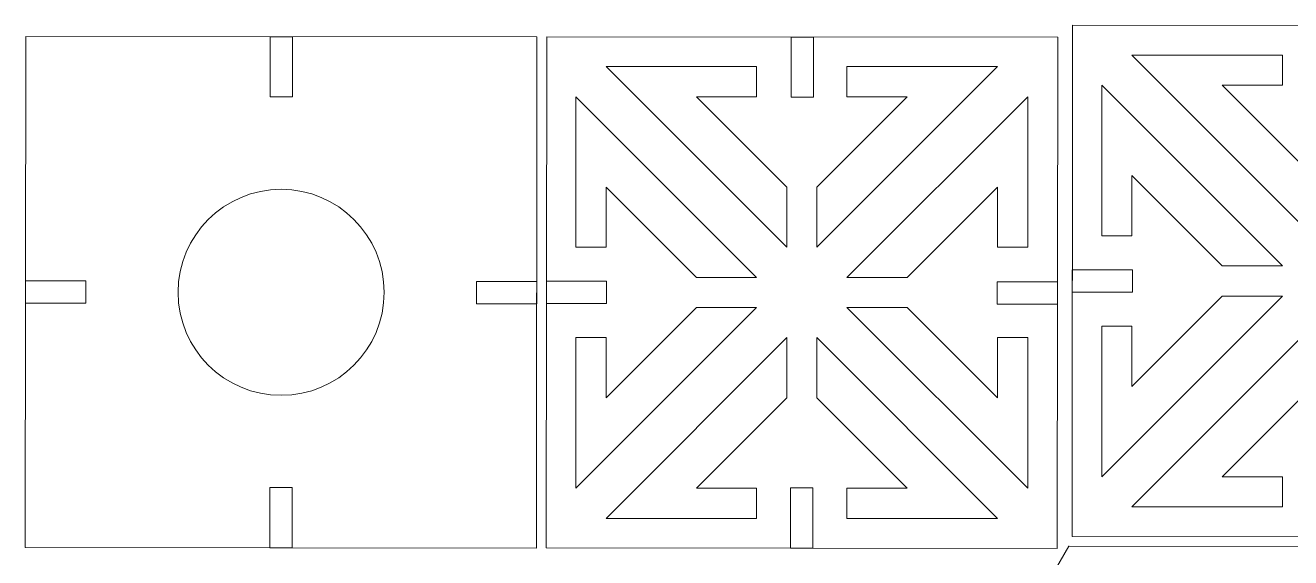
# Model space of a CAD drawing. Header units: inches. Extents: x -12.5 to 16.2, y -9.8 to 11.8.
# Drawn here: x -11.63 to -1.88, y 7.7 to 11.8 of the extents above; entities that cross this region are included whole.
import ezdxf

# ---------------------------------------------------------------- set-up
doc = ezdxf.new("R2010")
doc.units = ezdxf.units.IN
doc.header["$MEASUREMENT"] = 0
for name, color, linetype in [('frame', 7, 'Continuous'), ('Layer 1', 7, 'Continuous'), ('Layer 3', 7, 'Continuous')]:
    doc.layers.add(name, color=color, linetype=linetype)

msp = doc.modelspace()

# ---------------------------------------------------------------- linework, layer by layer
at = {"layer": 'frame', "color": 250, "lineweight": 9}
msp.add_open_spline([(-3.5881, 7.7887), (-3.5881, 7.7887), (0.3503, 7.7875), (0.3503, 7.7875), (0.3503, 7.7875), (0.3503, 7.7875), (2.3185, 4.3761), (2.3185, 4.3761), (2.3185, 4.3761), (2.3185, 4.3761), (0.3482, 0.966), (0.3482, 0.966), (0.3482, 0.966), (0.3482, 0.966), (-3.5902, 0.9672), (-3.5902, 0.9672), (-3.5902, 0.9672), (-3.5902, 0.9672), (-5.5584, 4.3786), (-5.5584, 4.3786), (-5.5584, 4.3786), (-5.5584, 4.3786), (-3.5881, 7.7887), (-3.5881, 7.7887)], degree=3, knots=[0, 0, 0, 0, 0.142857, 0.142857, 0.142857, 0.142857, 0.285714, 0.285714, 0.285714, 0.285714, 0.428571, 0.428571, 0.428571, 0.428571, 0.571429, 0.571429, 0.571429, 0.571429, 0.714286, 0.714286, 0.714286, 0.714286, 1, 1, 1, 1], dxfattribs=at)
msp.add_open_spline([(-3.5881, 7.7887), (-3.5881, 7.7887), (-3.5864, 7.7858), (-3.5864, 7.7858)], degree=3, dxfattribs=at)
at = {"layer": 'Layer 1', "color": 250, "lineweight": 9}
for points in [[(0.3741, 7.8599), (0.3741, 7.8599), (-3.5643, 7.8639), (-3.5643, 7.8639), (-3.5643, 7.8639), (-3.5643, 7.8639), (-3.5604, 11.8023), (-3.5604, 11.8023), (-3.5604, 11.8023), (-3.5604, 11.8023), (0.378, 11.7983), (0.378, 11.7983), (0.378, 11.7983), (0.378, 11.7983), (0.3741, 7.8599), (0.3741, 7.8599)], [(-3.6775, 7.7714), (-3.6775, 7.7714), (-7.6159, 7.7754), (-7.6159, 7.7754), (-7.6159, 7.7754), (-7.6159, 7.7754), (-7.612, 11.7138), (-7.612, 11.7138), (-7.612, 11.7138), (-7.612, 11.7138), (-3.6736, 11.7099), (-3.6736, 11.7099), (-3.6736, 11.7099), (-3.6736, 11.7099), (-3.6775, 7.7714), (-3.6775, 7.7714)]]:
    msp.add_open_spline(points, degree=3, knots=[0, 0, 0, 0, 0.2, 0.2, 0.2, 0.2, 0.4, 0.4, 0.4, 0.4, 0.6, 0.6, 0.6, 0.6, 1, 1, 1, 1], dxfattribs=at)
at = {"layer": 'Layer 1', "color": 1, "lineweight": 9}
for points in [[(-5.5569, 11.2477), (-5.5569, 11.2477), (-5.7286, 11.2477), (-5.7286, 11.2477), (-5.7286, 11.2477), (-5.7286, 11.2477), (-5.7286, 11.7118), (-5.7286, 11.7118), (-5.7286, 11.7118), (-5.7286, 11.7118), (-5.5569, 11.7118), (-5.5569, 11.7118), (-5.5569, 11.7118), (-5.5569, 11.7118), (-5.5569, 11.2477), (-5.5569, 11.2477)], [(-3.5623, 9.7472), (-3.5623, 9.7472), (-3.5623, 9.9189), (-3.5623, 9.9189), (-3.5623, 9.9189), (-3.5623, 9.9189), (-3.0982, 9.9189), (-3.0982, 9.9189), (-3.0982, 9.9189), (-3.0982, 9.9189), (-3.0982, 9.7472), (-3.0982, 9.7472), (-3.0982, 9.7472), (-3.0982, 9.7472), (-3.5623, 9.7472), (-3.5623, 9.7472)], [(-7.6139, 9.6588), (-7.6139, 9.6588), (-7.6139, 9.8305), (-7.6139, 9.8305), (-7.6139, 9.8305), (-7.6139, 9.8305), (-7.1498, 9.8305), (-7.1498, 9.8305), (-7.1498, 9.8305), (-7.1498, 9.8305), (-7.1498, 9.6588), (-7.1498, 9.6588), (-7.1498, 9.6588), (-7.1498, 9.6588), (-7.6139, 9.6588), (-7.6139, 9.6588)], [(-4.1397, 9.6548), (-4.1397, 9.6548), (-4.1397, 9.8265), (-4.1397, 9.8265), (-4.1397, 9.8265), (-4.1397, 9.8265), (-3.6755, 9.8265), (-3.6755, 9.8265), (-3.6755, 9.8265), (-3.6755, 9.8265), (-3.6755, 9.6548), (-3.6755, 9.6548), (-3.6755, 9.6548), (-3.6755, 9.6548), (-4.1397, 9.6548), (-4.1397, 9.6548)], [(-5.5609, 7.7734), (-5.5609, 7.7734), (-5.7326, 7.7734), (-5.7326, 7.7734), (-5.7326, 7.7734), (-5.7326, 7.7734), (-5.7326, 8.2376), (-5.7326, 8.2376), (-5.7326, 8.2376), (-5.7326, 8.2376), (-5.5609, 8.2376), (-5.5609, 8.2376), (-5.5609, 8.2376), (-5.5609, 8.2376), (-5.5609, 7.7734), (-5.5609, 7.7734)]]:
    msp.add_open_spline(points, degree=3, knots=[0, 0, 0, 0, 0.2, 0.2, 0.2, 0.2, 0.4, 0.4, 0.4, 0.4, 0.6, 0.6, 0.6, 0.6, 1, 1, 1, 1], dxfattribs=at)
at = {"layer": 'Layer 1', "color": 5, "lineweight": 9}
for points in [[(-1.9427, 11.5731), (-1.9427, 11.5731), (-3.103, 11.5731), (-3.103, 11.5731), (-3.103, 11.5731), (-3.103, 11.5731), (-1.7106, 10.1806), (-1.7106, 10.1806), (-1.7106, 10.1806), (-1.7106, 10.1806), (-1.7106, 10.6448), (-1.7106, 10.6448), (-1.7106, 10.6448), (-1.7106, 10.6448), (-2.4068, 11.341), (-2.4068, 11.341), (-2.4068, 11.341), (-2.4068, 11.341), (-1.9427, 11.341), (-1.9427, 11.341), (-1.9427, 11.341), (-1.9427, 11.341), (-1.9427, 11.5731), (-1.9427, 11.5731)], [(-5.9943, 11.4846), (-5.9943, 11.4846), (-7.1546, 11.4846), (-7.1546, 11.4846), (-7.1546, 11.4846), (-7.1546, 11.4846), (-5.7622, 10.0922), (-5.7622, 10.0922), (-5.7622, 10.0922), (-5.7622, 10.0922), (-5.7622, 10.5563), (-5.7622, 10.5563), (-5.7622, 10.5563), (-5.7622, 10.5563), (-6.4584, 11.2525), (-6.4584, 11.2525), (-6.4584, 11.2525), (-6.4584, 11.2525), (-5.9943, 11.2525), (-5.9943, 11.2525), (-5.9943, 11.2525), (-5.9943, 11.2525), (-5.9943, 11.4846), (-5.9943, 11.4846)], [(-5.2981, 11.4846), (-5.2981, 11.4846), (-4.1377, 11.4846), (-4.1377, 11.4846), (-4.1377, 11.4846), (-4.1377, 11.4846), (-5.5301, 10.0922), (-5.5301, 10.0922), (-5.5301, 10.0922), (-5.5301, 10.0922), (-5.5301, 10.5563), (-5.5301, 10.5563), (-5.5301, 10.5563), (-5.5301, 10.5563), (-4.8339, 11.2525), (-4.8339, 11.2525), (-4.8339, 11.2525), (-4.8339, 11.2525), (-5.2981, 11.2525), (-5.2981, 11.2525), (-5.2981, 11.2525), (-5.2981, 11.2525), (-5.2981, 11.4846), (-5.2981, 11.4846)], [(-3.3351, 10.1806), (-3.3351, 10.1806), (-3.3351, 11.341), (-3.3351, 11.341), (-3.3351, 11.341), (-3.3351, 11.341), (-1.9427, 9.9486), (-1.9427, 9.9486), (-1.9427, 9.9486), (-1.9427, 9.9486), (-2.4068, 9.9486), (-2.4068, 9.9486), (-2.4068, 9.9486), (-2.4068, 9.9486), (-3.103, 10.6448), (-3.103, 10.6448), (-3.103, 10.6448), (-3.103, 10.6448), (-3.103, 10.1806), (-3.103, 10.1806), (-3.103, 10.1806), (-3.103, 10.1806), (-3.3351, 10.1806), (-3.3351, 10.1806)], [(-7.3867, 10.0922), (-7.3867, 10.0922), (-7.3867, 11.2525), (-7.3867, 11.2525), (-7.3867, 11.2525), (-7.3867, 11.2525), (-5.9943, 9.8601), (-5.9943, 9.8601), (-5.9943, 9.8601), (-5.9943, 9.8601), (-6.4584, 9.8601), (-6.4584, 9.8601), (-6.4584, 9.8601), (-6.4584, 9.8601), (-7.1546, 10.5563), (-7.1546, 10.5563), (-7.1546, 10.5563), (-7.1546, 10.5563), (-7.1546, 10.0922), (-7.1546, 10.0922), (-7.1546, 10.0922), (-7.1546, 10.0922), (-7.3867, 10.0922), (-7.3867, 10.0922)], [(-3.9056, 10.0922), (-3.9056, 10.0922), (-3.9056, 11.2525), (-3.9056, 11.2525), (-3.9056, 11.2525), (-3.9056, 11.2525), (-5.2981, 9.8601), (-5.2981, 9.8601), (-5.2981, 9.8601), (-5.2981, 9.8601), (-4.8339, 9.8601), (-4.8339, 9.8601), (-4.8339, 9.8601), (-4.8339, 9.8601), (-4.1377, 10.5563), (-4.1377, 10.5563), (-4.1377, 10.5563), (-4.1377, 10.5563), (-4.1377, 10.0922), (-4.1377, 10.0922), (-4.1377, 10.0922), (-4.1377, 10.0922), (-3.9056, 10.0922), (-3.9056, 10.0922)], [(-3.3351, 9.4844), (-3.3351, 9.4844), (-3.3351, 8.324), (-3.3351, 8.324), (-3.3351, 8.324), (-3.3351, 8.324), (-1.9427, 9.7165), (-1.9427, 9.7165), (-1.9427, 9.7165), (-1.9427, 9.7165), (-2.4068, 9.7165), (-2.4068, 9.7165), (-2.4068, 9.7165), (-2.4068, 9.7165), (-3.103, 9.0203), (-3.103, 9.0203), (-3.103, 9.0203), (-3.103, 9.0203), (-3.103, 9.4844), (-3.103, 9.4844), (-3.103, 9.4844), (-3.103, 9.4844), (-3.3351, 9.4844), (-3.3351, 9.4844)], [(-7.3867, 9.396), (-7.3867, 9.396), (-7.3867, 8.2356), (-7.3867, 8.2356), (-7.3867, 8.2356), (-7.3867, 8.2356), (-5.9943, 9.628), (-5.9943, 9.628), (-5.9943, 9.628), (-5.9943, 9.628), (-6.4584, 9.628), (-6.4584, 9.628), (-6.4584, 9.628), (-6.4584, 9.628), (-7.1546, 8.9318), (-7.1546, 8.9318), (-7.1546, 8.9318), (-7.1546, 8.9318), (-7.1546, 9.396), (-7.1546, 9.396), (-7.1546, 9.396), (-7.1546, 9.396), (-7.3867, 9.396), (-7.3867, 9.396)], [(-3.9056, 9.396), (-3.9056, 9.396), (-3.9056, 8.2356), (-3.9056, 8.2356), (-3.9056, 8.2356), (-3.9056, 8.2356), (-5.2981, 9.628), (-5.2981, 9.628), (-5.2981, 9.628), (-5.2981, 9.628), (-4.8339, 9.628), (-4.8339, 9.628), (-4.8339, 9.628), (-4.8339, 9.628), (-4.1377, 8.9318), (-4.1377, 8.9318), (-4.1377, 8.9318), (-4.1377, 8.9318), (-4.1377, 9.396), (-4.1377, 9.396), (-4.1377, 9.396), (-4.1377, 9.396), (-3.9056, 9.396), (-3.9056, 9.396)], [(-1.9427, 8.092), (-1.9427, 8.092), (-3.103, 8.092), (-3.103, 8.092), (-3.103, 8.092), (-3.103, 8.092), (-1.7106, 9.4844), (-1.7106, 9.4844), (-1.7106, 9.4844), (-1.7106, 9.4844), (-1.7106, 9.0203), (-1.7106, 9.0203), (-1.7106, 9.0203), (-1.7106, 9.0203), (-2.4068, 8.324), (-2.4068, 8.324), (-2.4068, 8.324), (-2.4068, 8.324), (-1.9427, 8.324), (-1.9427, 8.324), (-1.9427, 8.324), (-1.9427, 8.324), (-1.9427, 8.092), (-1.9427, 8.092)], [(-5.9943, 8.0035), (-5.9943, 8.0035), (-7.1546, 8.0035), (-7.1546, 8.0035), (-7.1546, 8.0035), (-7.1546, 8.0035), (-5.7622, 9.396), (-5.7622, 9.396), (-5.7622, 9.396), (-5.7622, 9.396), (-5.7622, 8.9318), (-5.7622, 8.9318), (-5.7622, 8.9318), (-5.7622, 8.9318), (-6.4584, 8.2356), (-6.4584, 8.2356), (-6.4584, 8.2356), (-6.4584, 8.2356), (-5.9943, 8.2356), (-5.9943, 8.2356), (-5.9943, 8.2356), (-5.9943, 8.2356), (-5.9943, 8.0035), (-5.9943, 8.0035)], [(-5.2981, 8.0035), (-5.2981, 8.0035), (-4.1377, 8.0035), (-4.1377, 8.0035), (-4.1377, 8.0035), (-4.1377, 8.0035), (-5.5301, 9.396), (-5.5301, 9.396), (-5.5301, 9.396), (-5.5301, 9.396), (-5.5301, 8.9318), (-5.5301, 8.9318), (-5.5301, 8.9318), (-5.5301, 8.9318), (-4.8339, 8.2356), (-4.8339, 8.2356), (-4.8339, 8.2356), (-4.8339, 8.2356), (-5.2981, 8.2356), (-5.2981, 8.2356), (-5.2981, 8.2356), (-5.2981, 8.2356), (-5.2981, 8.0035), (-5.2981, 8.0035)]]:
    msp.add_open_spline(points, degree=3, knots=[0, 0, 0, 0, 0.142857, 0.142857, 0.142857, 0.142857, 0.285714, 0.285714, 0.285714, 0.285714, 0.428571, 0.428571, 0.428571, 0.428571, 0.571429, 0.571429, 0.571429, 0.571429, 0.714286, 0.714286, 0.714286, 0.714286, 1, 1, 1, 1], dxfattribs=at)
at = {"layer": 'Layer 3', "color": 250, "lineweight": 9}
msp.add_open_spline([(-7.6908, 7.7741), (-7.6908, 7.7741), (-11.6292, 7.7781), (-11.6292, 7.7781), (-11.6292, 7.7781), (-11.6292, 7.7781), (-11.6252, 11.7165), (-11.6252, 11.7165), (-11.6252, 11.7165), (-11.6252, 11.7165), (-7.6868, 11.7126), (-7.6868, 11.7126), (-7.6868, 11.7126), (-7.6868, 11.7126), (-7.6908, 7.7741), (-7.6908, 7.7741)], degree=3, knots=[0, 0, 0, 0, 0.2, 0.2, 0.2, 0.2, 0.4, 0.4, 0.4, 0.4, 0.6, 0.6, 0.6, 0.6, 1, 1, 1, 1], dxfattribs=at)
at = {"layer": 'Layer 3', "color": 1, "lineweight": 9}
for points, knots in [([(-9.5702, 11.2504), (-9.5702, 11.2504), (-9.7419, 11.2504), (-9.7419, 11.2504), (-9.7419, 11.2504), (-9.7419, 11.2504), (-9.7419, 11.7145), (-9.7419, 11.7145), (-9.7419, 11.7145), (-9.7419, 11.7145), (-9.5702, 11.7145), (-9.5702, 11.7145), (-9.5702, 11.7145), (-9.5702, 11.7145), (-9.5702, 11.2504), (-9.5702, 11.2504)], [0, 0, 0, 0, 0.2, 0.2, 0.2, 0.2, 0.4, 0.4, 0.4, 0.4, 0.6, 0.6, 0.6, 0.6, 1, 1, 1, 1]), ([(-8.8643, 9.7453), (-8.8643, 10.1837), (-9.2197, 10.539), (-9.658, 10.539), (-9.658, 10.539), (-10.0964, 10.539), (-10.4517, 10.1837), (-10.4517, 9.7453), (-10.4517, 9.7453), (-10.4517, 9.307), (-10.0964, 8.9516), (-9.658, 8.9516), (-9.658, 8.9516), (-9.2197, 8.9516), (-8.8643, 9.307), (-8.8643, 9.7453), (-8.8643, 9.7453), (-8.8643, 9.7453), (-8.8643, 9.7453), (-8.8643, 9.7453)], [0, 0, 0, 0, 0.166667, 0.166667, 0.166667, 0.166667, 0.333333, 0.333333, 0.333333, 0.333333, 0.5, 0.5, 0.5, 0.5, 0.666667, 0.666667, 0.666667, 0.666667, 1, 1, 1, 1]), ([(-11.6272, 9.6614), (-11.6272, 9.6614), (-11.6272, 9.8332), (-11.6272, 9.8332), (-11.6272, 9.8332), (-11.6272, 9.8332), (-11.1631, 9.8332), (-11.1631, 9.8332), (-11.1631, 9.8332), (-11.1631, 9.8332), (-11.1631, 9.6614), (-11.1631, 9.6614), (-11.1631, 9.6614), (-11.1631, 9.6614), (-11.6272, 9.6614), (-11.6272, 9.6614)], [0, 0, 0, 0, 0.2, 0.2, 0.2, 0.2, 0.4, 0.4, 0.4, 0.4, 0.6, 0.6, 0.6, 0.6, 1, 1, 1, 1]), ([(-8.153, 9.6575), (-8.153, 9.6575), (-8.153, 9.8292), (-8.153, 9.8292), (-8.153, 9.8292), (-8.153, 9.8292), (-7.6888, 9.8292), (-7.6888, 9.8292), (-7.6888, 9.8292), (-7.6888, 9.8292), (-7.6888, 9.6575), (-7.6888, 9.6575), (-7.6888, 9.6575), (-7.6888, 9.6575), (-8.153, 9.6575), (-8.153, 9.6575)], [0, 0, 0, 0, 0.2, 0.2, 0.2, 0.2, 0.4, 0.4, 0.4, 0.4, 0.6, 0.6, 0.6, 0.6, 1, 1, 1, 1]), ([(-9.5741, 7.7761), (-9.5741, 7.7761), (-9.7459, 7.7761), (-9.7459, 7.7761), (-9.7459, 7.7761), (-9.7459, 7.7761), (-9.7459, 8.2403), (-9.7459, 8.2403), (-9.7459, 8.2403), (-9.7459, 8.2403), (-9.5741, 8.2403), (-9.5741, 8.2403), (-9.5741, 8.2403), (-9.5741, 8.2403), (-9.5741, 7.7761), (-9.5741, 7.7761)], [0, 0, 0, 0, 0.2, 0.2, 0.2, 0.2, 0.4, 0.4, 0.4, 0.4, 0.6, 0.6, 0.6, 0.6, 1, 1, 1, 1])]:
    msp.add_open_spline(points, degree=3, knots=knots, dxfattribs=at)

doc.saveas('drawing.dxf')
